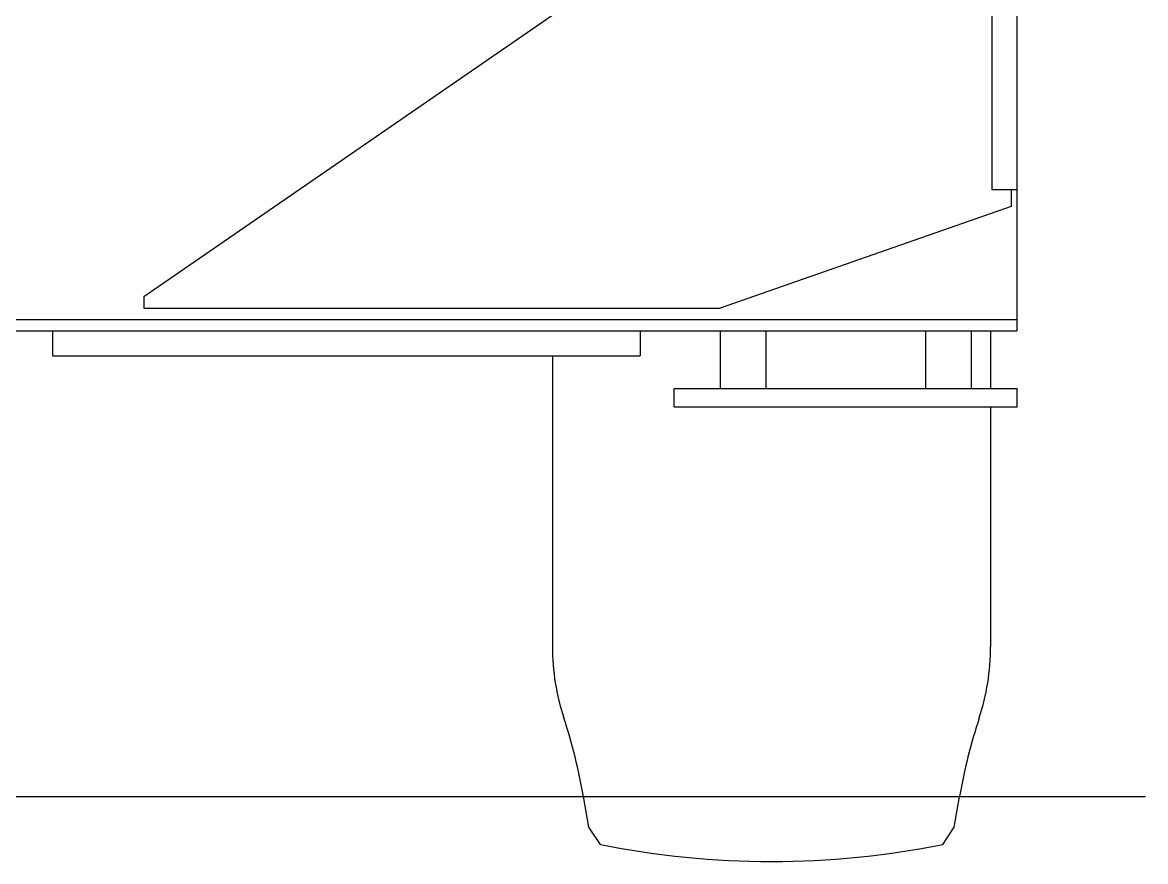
# Model space of a CAD drawing. Extents: x -31701 to 37626, y -27136 to 32271.
# Drawn here: x -12577 to -11593, y -26815 to -26080 of the extents above; entities that cross this region are included whole.
import ezdxf

# ---------------------------------------------------------------- set-up
doc = ezdxf.new("R2010")
doc.units = 0
doc.layers.get('0').update_dxf_attribs({"linetype": 'CONTINUOUS'})

msp = doc.modelspace()

# ---------------------------------------------------------------- linework, layer by layer
at = {"color": 251, "linetype": 'Continuous'}
for p, q in [((-11727.8, -25746.11), (-11727.8, -26226.11)), ((-11705.8, -25746.11), (-11705.8, -26350.11)), ((-12470.8, -26320.11), (-11950.8, -25961.11)), ((-11727.8, -26226.11), (-11705.8, -26226.11)), ((-11710.8, -26226.11), (-11710.8, -26241.11)), ((-11710.8, -26241.11), (-11965.8, -26330.11)), ((-12470.8, -26320.11), (-12470.8, -26330.11)), ((-12470.8, -26330.11), (-11965.8, -26330.11)), ((-14305.8, -26340.11), (-11705.8, -26340.11)), ((-14305.8, -26350.11), (-11705.8, -26350.11)), ((-12550.8, -26350.11), (-12550.8, -26372.11)), ((-12035.8, -26350.11), (-12035.8, -26372.11)), ((-11965.8, -26350.11), (-11965.8, -26400.61)), ((-11925.8, -26350.11), (-11925.8, -26400.61)), ((-11785.8, -26350.11), (-11785.8, -26400.61)), ((-11745.81, -26350.11), (-11745.81, -26400.61)), ((-12550.8, -26372.11), (-12035.8, -26372.11)), ((-12005.99, -26400.61), (-11705.62, -26400.61)), ((-12005.99, -26416.61), (-12005.99, -26400.61)), ((-11705.62, -26416.61), (-11705.62, -26400.61)), ((-12005.99, -26416.61), (-11705.62, -26416.61))]:
    msp.add_line(p, q, dxfattribs=at)
at = {"color": 104, "linetype": 'Continuous'}
for p, q in [((-11728.81, -26350.11), (-11728.81, -26400.61)), ((-12112.81, -26372.11), (-12112.81, -26626.95)), ((-11728.81, -26416.61), (-11728.81, -26626.95)), ((-14418.59, -26758.11), (-11593.03, -26758.11)), ((-12080.81, -26785.11), (-12085.57, -26758.11)), ((-11760.81, -26785.11), (-11756.09, -26758.34)), ((-12070.81, -26800.11), (-12080.81, -26785.11)), ((-11770.81, -26800.11), (-11760.81, -26785.11))]:
    msp.add_line(p, q, dxfattribs=at)
for centre, radius, start, end in [((-11912.81, -26626.96), 200, 179.99723, 198.16231), ((-11928.81, -26626.96), 200, 341.83769, 0.00277), ((-12577.93, -26845.16), 500, 10.02678, 18.1623), ((-11263.68, -26845.16), 500, 161.83769, 169.97322), ((-11920.81, -26057.61), 757.5, 258.57881, 281.42119)]:
    msp.add_arc(centre, radius, start, end, dxfattribs=at)

doc.saveas('drawing.dxf')
